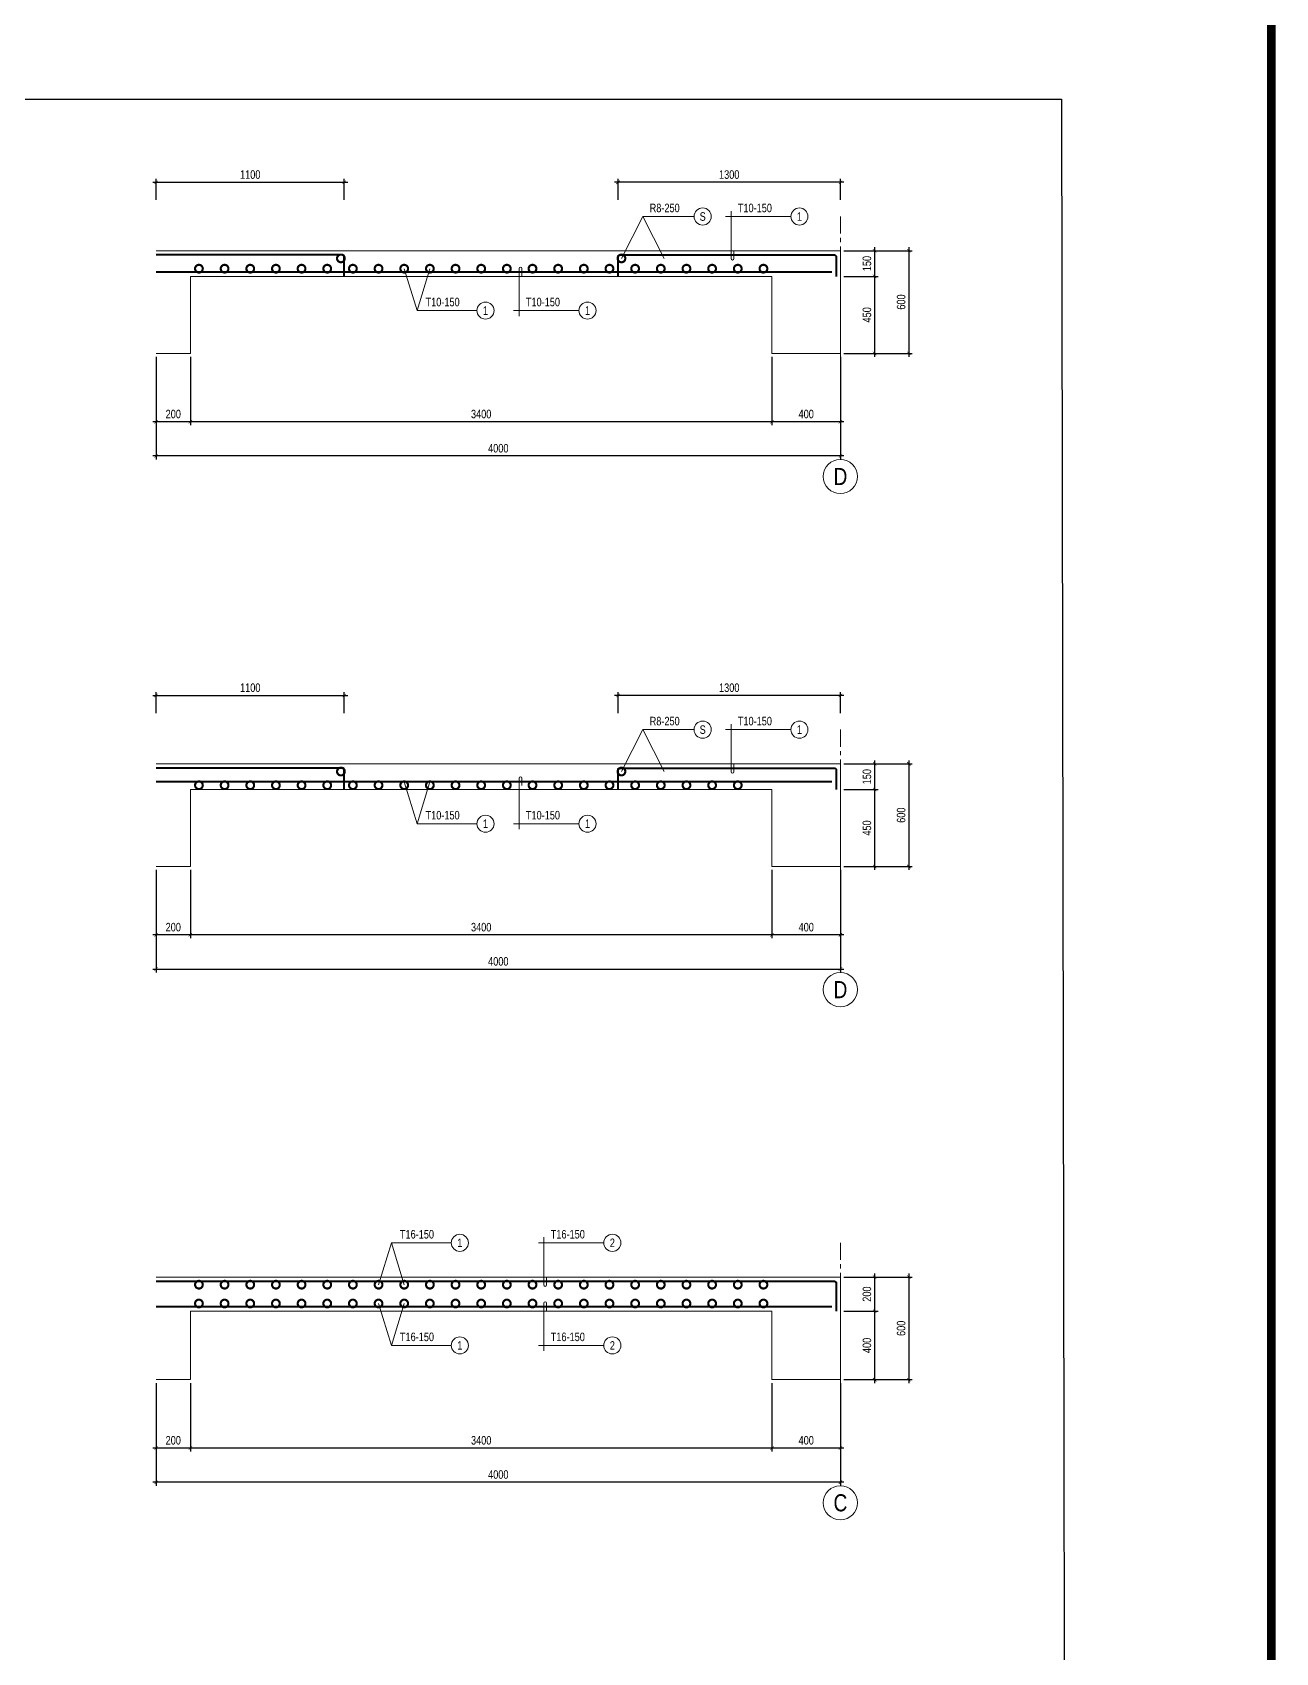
# Model space of a CAD drawing. Header units: millimetres. Extents: x 925681 to 1410834, y 71669 to 296428.
# Drawn here: x 1323809 to 1331076, y 129332 to 138804 of the extents above; entities that cross this region are included whole.
import ezdxf
from ezdxf.enums import TextEntityAlignment as Align

# ---------------------------------------------------------------- set-up
doc = ezdxf.new("R2010")
doc.units = ezdxf.units.MM
doc.header["$LTSCALE"] = 100
doc.linetypes.add('CENTER', pattern=[2, 1.25, -0.25, 0.25, -0.25])
for name, color, linetype, lineweight in [('Ap0101_grid', 145, 'CENTER', 18), ('Ap0102_dim', 145, 'Continuous', 25), ('Ap0104_leader', 145, 'Continuous', 25), ('Ap0310_PSS', 130, 'Continuous', 18), ('Ap0314_Kh', 253, 'Continuous', 15), ('Ap0402_Reinf.S', 6, 'Continuous', 35), ('Ap0404_Reinf.slab', 5, 'Continuous', 40), ('Ap0405_Reinf.slab bot', 201, 'Continuous', 40), ('Ap0406_RT_Slab', 71, 'Continuous', 20)]:
    doc.layers.add(name, color=color, linetype=linetype, lineweight=lineweight)
doc.styles.add('Ap_vn_vni.shx', font='vn_vni.shx', dxfattribs={"width": 0.8})
doc.styles.add('Ap_Vni-helve', font='', dxfattribs={"width": 0.8, "height": 1})
doc.styles.add('Text Chuan', font='1.shx', dxfattribs={"width": 0.8})
doc.styles.get('Ap_Vni-helve').set_extended_font_data('VNI-Helve')
doc.dimstyles.new('Ap_Model', dxfattribs={"dimscale": 100, "dimtxt": 2.5, "dimasz": 1, "dimexe": 1, "dimexo": 1, "dimgap": 1, "dimtad": 1, "dimdec": 0, "dimzin": 3, "dimdsep": 46, "dimtxsty": 'Ap_vn_vni.shx', "dimblk": 'ARCHTICK', "dimcen": 1, "dimdle": 1, "dimclrd": 256, "dimclre": 256, "dimclrt": 7, "dimazin": 2, "dimtfac": 100, "dimtdec": 0, "dimtix": 1, "dimtmove": 2, "dimatfit": 2, "dimldrblk": 'OPEN30', "dimfxl": 1, "dimtolj": 1, "dimtzin": 0, "dimlwd": -1, "dimlwe": -1, "dimarcsym": 0})

# ---------------------------------------------------------------- blocks, each defined once
blk = doc.blocks.new('_ArchTick')
at = {"color": 0, "linetype": 'ByBlock', "const_width": 0.15}
blk.add_lwpolyline([(-0.5, -0.5), (0.5, 0.5)], dxfattribs=at)
blk = doc.blocks.new('*D575')
at = {"layer": 'Ap0102_dim', "transparency": 16777216}
for p, q in [((4020, -150), (4220, -150)), ((4200, -130), (4200, -620)), ((4020, -600), (4220, -600))]:
    blk.add_line(p, q, dxfattribs=at)
at = {"layer": 'Defpoints', "color": 0, "transparency": 16777216}
for p in [(4000, -150), (4000, -600), (4200, -600)]:
    blk.add_point(p, dxfattribs=at)
at = {"layer": 'Ap0102_dim', "transparency": 16777216, "xscale": 20, "yscale": 20, "zscale": 20}
for p, rotation in [((4200, -150), 90), ((4200, -600), 270)]:
    blk.add_blockref('_ArchTick', p, dxfattribs=dict(at, rotation=rotation))
at = {"layer": 'Ap0102_dim', "color": 7, "transparency": 16777216, "insert": (4155, -375), "char_height": 50, "attachment_point": 5, "rotation": 90, "style": 'Ap_vn_vni.shx'}
blk.add_mtext('\\A1;450', dxfattribs=at)
blk = doc.blocks.new('_Open30')
for p, q in [((-1, 0.27), (0, 0)), ((0, 0), (-1, -0.27)), ((0, 0), (-1, 0))]:
    blk.add_line(p, q)
blk = doc.blocks.new('*D576')
at = {"layer": 'Ap0102_dim', "transparency": 16777216}
for p, q in [((4020, 0), (4420, 0)), ((4400, 20), (4400, -620)), ((4020, -600), (4420, -600))]:
    blk.add_line(p, q, dxfattribs=at)
at = {"layer": 'Defpoints', "color": 0, "transparency": 16777216}
for p in [(4000, 0), (4000, -600), (4400, -600)]:
    blk.add_point(p, dxfattribs=at)
at = {"layer": 'Ap0102_dim', "transparency": 16777216, "xscale": 20, "yscale": 20, "zscale": 20}
for p, rotation in [((4400, 0), 90), ((4400, -600), 270)]:
    blk.add_blockref('_ArchTick', p, dxfattribs=dict(at, rotation=rotation))
at = {"layer": 'Ap0102_dim', "color": 7, "transparency": 16777216, "insert": (4355, -300), "char_height": 50, "attachment_point": 5, "rotation": 90, "style": 'Ap_vn_vni.shx'}
blk.add_mtext('\\A1;600', dxfattribs=at)
blk = doc.blocks.new('*D577')
at = {"layer": 'Ap0102_dim', "transparency": 16777216}
for p, q in [((4020, 0), (4220, 0)), ((4200, 20), (4200, -170)), ((4020, -150), (4220, -150))]:
    blk.add_line(p, q, dxfattribs=at)
at = {"layer": 'Defpoints', "color": 0, "transparency": 16777216}
for p in [(4000, 0), (4000, -150), (4200, -150)]:
    blk.add_point(p, dxfattribs=at)
at = {"layer": 'Ap0102_dim', "transparency": 16777216, "xscale": 20, "yscale": 20, "zscale": 20}
for p, rotation in [((4200, 0), 90), ((4200, -150), 270)]:
    blk.add_blockref('_ArchTick', p, dxfattribs=dict(at, rotation=rotation))
at = {"layer": 'Ap0102_dim', "color": 7, "transparency": 16777216, "insert": (4155, -75), "char_height": 50, "attachment_point": 5, "rotation": 90, "style": 'Ap_vn_vni.shx'}
blk.add_mtext('\\A1;150', dxfattribs=at)
blk = doc.blocks.new('*D578')
at = {"layer": 'Ap0102_dim', "transparency": 16777216}
for p, q in [((3600, -620), (3600, -1020)), ((4000, -620), (4000, -1020)), ((4020, -1000), (3580, -1000))]:
    blk.add_line(p, q, dxfattribs=at)
at = {"layer": 'Defpoints', "color": 0, "transparency": 16777216}
for p in [(3600, -600), (4000, -600), (3600, -1000)]:
    blk.add_point(p, dxfattribs=at)
at = {"layer": 'Ap0102_dim', "transparency": 16777216, "xscale": 20, "yscale": 20, "zscale": 20, "rotation": 180}
blk.add_blockref('_ArchTick', (3600, -1000), dxfattribs=at)
at = {"layer": 'Ap0102_dim', "transparency": 16777216, "xscale": 20, "yscale": 20, "zscale": 20}
blk.add_blockref('_ArchTick', (4000, -1000), dxfattribs=at)
at = {"layer": 'Ap0102_dim', "color": 7, "transparency": 16777216, "insert": (3800, -955), "char_height": 50, "attachment_point": 5, "style": 'Ap_vn_vni.shx'}
blk.add_mtext('\\A1;400', dxfattribs=at)
blk = doc.blocks.new('*D579')
at = {"layer": 'Ap0102_dim', "transparency": 16777216}
for p, q in [((200, -620), (200, -1020)), ((3600, -620), (3600, -1020)), ((3620, -1000), (180, -1000))]:
    blk.add_line(p, q, dxfattribs=at)
at = {"layer": 'Defpoints', "color": 0, "transparency": 16777216}
for p in [(200, -600), (3600, -600), (200, -1000)]:
    blk.add_point(p, dxfattribs=at)
at = {"layer": 'Ap0102_dim', "transparency": 16777216, "xscale": 20, "yscale": 20, "zscale": 20, "rotation": 180}
blk.add_blockref('_ArchTick', (200, -1000), dxfattribs=at)
at = {"layer": 'Ap0102_dim', "transparency": 16777216, "xscale": 20, "yscale": 20, "zscale": 20}
blk.add_blockref('_ArchTick', (3600, -1000), dxfattribs=at)
at = {"layer": 'Ap0102_dim', "color": 7, "transparency": 16777216, "insert": (1900, -955), "char_height": 50, "attachment_point": 5, "style": 'Ap_vn_vni.shx'}
blk.add_mtext('\\A1;3400', dxfattribs=at)
blk = doc.blocks.new('*D580')
at = {"layer": 'Ap0102_dim', "transparency": 16777216}
for p, q in [((0, -620), (0, -1020)), ((200, -620), (200, -1020)), ((220, -1000), (-20, -1000))]:
    blk.add_line(p, q, dxfattribs=at)
at = {"layer": 'Defpoints', "color": 0, "transparency": 16777216}
for p in [(0, -600), (200, -600), (0, -1000)]:
    blk.add_point(p, dxfattribs=at)
at = {"layer": 'Ap0102_dim', "transparency": 16777216, "xscale": 20, "yscale": 20, "zscale": 20, "rotation": 180}
blk.add_blockref('_ArchTick', (0, -1000), dxfattribs=at)
at = {"layer": 'Ap0102_dim', "transparency": 16777216, "xscale": 20, "yscale": 20, "zscale": 20}
blk.add_blockref('_ArchTick', (200, -1000), dxfattribs=at)
at = {"layer": 'Ap0102_dim', "color": 7, "transparency": 16777216, "insert": (100, -955), "char_height": 50, "attachment_point": 5, "style": 'Ap_vn_vni.shx'}
blk.add_mtext('\\A1;200', dxfattribs=at)
blk = doc.blocks.new('*D581')
at = {"layer": 'Ap0102_dim', "transparency": 16777216}
for p, q in [((0, -620), (0, -1220)), ((4000, -620), (4000, -1220)), ((4020, -1200), (-20, -1200))]:
    blk.add_line(p, q, dxfattribs=at)
at = {"layer": 'Defpoints', "color": 0, "transparency": 16777216}
for p in [(0, -600), (4000, -600), (0, -1200)]:
    blk.add_point(p, dxfattribs=at)
at = {"layer": 'Ap0102_dim', "transparency": 16777216, "xscale": 20, "yscale": 20, "zscale": 20, "rotation": 180}
blk.add_blockref('_ArchTick', (0, -1200), dxfattribs=at)
at = {"layer": 'Ap0102_dim', "transparency": 16777216, "xscale": 20, "yscale": 20, "zscale": 20}
blk.add_blockref('_ArchTick', (4000, -1200), dxfattribs=at)
at = {"layer": 'Ap0102_dim', "color": 7, "transparency": 16777216, "insert": (2000, -1155), "char_height": 50, "attachment_point": 5, "style": 'Ap_vn_vni.shx'}
blk.add_mtext('\\A1;4000', dxfattribs=at)
blk = doc.blocks.new('*D582')
at = {"layer": 'Ap0102_dim', "transparency": 16777216}
for p, q in [((4020, 400), (2680, 400)), ((2700, 296.7), (2700, 420)), ((4000, 296.7), (4000, 420))]:
    blk.add_line(p, q, dxfattribs=at)
at = {"layer": 'Defpoints', "color": 0, "transparency": 16777216}
for p in [(2700, 400), (2700, 276.7), (4000, 276.7)]:
    blk.add_point(p, dxfattribs=at)
at = {"layer": 'Ap0102_dim', "transparency": 16777216, "xscale": 20, "yscale": 20, "zscale": 20, "rotation": 180}
blk.add_blockref('_ArchTick', (2700, 400), dxfattribs=at)
at = {"layer": 'Ap0102_dim', "transparency": 16777216, "xscale": 20, "yscale": 20, "zscale": 20}
blk.add_blockref('_ArchTick', (4000, 400), dxfattribs=at)
at = {"layer": 'Ap0102_dim', "color": 7, "transparency": 16777216, "insert": (3350, 445), "char_height": 50, "attachment_point": 5, "style": 'Ap_vn_vni.shx'}
blk.add_mtext('\\A1;1300', dxfattribs=at)
blk = doc.blocks.new('*D583')
at = {"layer": 'Ap0102_dim', "transparency": 16777216}
for p, q in [((-20, 400), (1120, 400)), ((0, 296.7), (0, 420)), ((1100, 296.7), (1100, 420))]:
    blk.add_line(p, q, dxfattribs=at)
at = {"layer": 'Defpoints', "color": 0, "transparency": 16777216}
for p in [(1100, 400), (0, 276.7), (1100, 276.7)]:
    blk.add_point(p, dxfattribs=at)
at = {"layer": 'Ap0102_dim', "transparency": 16777216, "xscale": 20, "yscale": 20, "zscale": 20, "rotation": 180}
blk.add_blockref('_ArchTick', (0, 400), dxfattribs=at)
at = {"layer": 'Ap0102_dim', "transparency": 16777216, "xscale": 20, "yscale": 20, "zscale": 20}
blk.add_blockref('_ArchTick', (1100, 400), dxfattribs=at)
at = {"layer": 'Ap0102_dim', "color": 7, "transparency": 16777216, "insert": (550, 445), "char_height": 50, "attachment_point": 5, "style": 'Ap_vn_vni.shx'}
blk.add_mtext('\\A1;1100', dxfattribs=at)
blk = doc.blocks.new('*D607')
at = {"layer": 'Ap0102_dim', "transparency": 16777216}
for p, q in [((4020, -150), (4220, -150)), ((4200, -130), (4200, -620)), ((4020, -600), (4220, -600))]:
    blk.add_line(p, q, dxfattribs=at)
at = {"layer": 'Defpoints', "color": 0, "transparency": 16777216}
for p in [(4000, -150), (4000, -600), (4200, -600)]:
    blk.add_point(p, dxfattribs=at)
at = {"layer": 'Ap0102_dim', "transparency": 16777216, "xscale": 20, "yscale": 20, "zscale": 20}
for p, rotation in [((4200, -150), 90), ((4200, -600), 270)]:
    blk.add_blockref('_ArchTick', p, dxfattribs=dict(at, rotation=rotation))
at = {"layer": 'Ap0102_dim', "color": 7, "transparency": 16777216, "insert": (4155, -375), "char_height": 50, "attachment_point": 5, "rotation": 90, "style": 'Ap_vn_vni.shx'}
blk.add_mtext('\\A1;450', dxfattribs=at)
blk = doc.blocks.new('*D608')
at = {"layer": 'Ap0102_dim', "transparency": 16777216}
for p, q in [((4020, 0), (4420, 0)), ((4400, 20), (4400, -620)), ((4020, -600), (4420, -600))]:
    blk.add_line(p, q, dxfattribs=at)
at = {"layer": 'Defpoints', "color": 0, "transparency": 16777216}
for p in [(4000, 0), (4000, -600), (4400, -600)]:
    blk.add_point(p, dxfattribs=at)
at = {"layer": 'Ap0102_dim', "transparency": 16777216, "xscale": 20, "yscale": 20, "zscale": 20}
for p, rotation in [((4400, 0), 90), ((4400, -600), 270)]:
    blk.add_blockref('_ArchTick', p, dxfattribs=dict(at, rotation=rotation))
at = {"layer": 'Ap0102_dim', "color": 7, "transparency": 16777216, "insert": (4355, -300), "char_height": 50, "attachment_point": 5, "rotation": 90, "style": 'Ap_vn_vni.shx'}
blk.add_mtext('\\A1;600', dxfattribs=at)
blk = doc.blocks.new('*D609')
at = {"layer": 'Ap0102_dim', "transparency": 16777216}
for p, q in [((4020, 0), (4220, 0)), ((4200, 20), (4200, -170)), ((4020, -150), (4220, -150))]:
    blk.add_line(p, q, dxfattribs=at)
at = {"layer": 'Defpoints', "color": 0, "transparency": 16777216}
for p in [(4000, 0), (4000, -150), (4200, -150)]:
    blk.add_point(p, dxfattribs=at)
at = {"layer": 'Ap0102_dim', "transparency": 16777216, "xscale": 20, "yscale": 20, "zscale": 20}
for p, rotation in [((4200, 0), 90), ((4200, -150), 270)]:
    blk.add_blockref('_ArchTick', p, dxfattribs=dict(at, rotation=rotation))
at = {"layer": 'Ap0102_dim', "color": 7, "transparency": 16777216, "insert": (4155, -75), "char_height": 50, "attachment_point": 5, "rotation": 90, "style": 'Ap_vn_vni.shx'}
blk.add_mtext('\\A1;150', dxfattribs=at)
blk = doc.blocks.new('*D610')
at = {"layer": 'Ap0102_dim', "transparency": 16777216}
for p, q in [((3600, -620), (3600, -1020)), ((4000, -620), (4000, -1020)), ((4020, -1000), (3580, -1000))]:
    blk.add_line(p, q, dxfattribs=at)
at = {"layer": 'Defpoints', "color": 0, "transparency": 16777216}
for p in [(3600, -600), (4000, -600), (3600, -1000)]:
    blk.add_point(p, dxfattribs=at)
at = {"layer": 'Ap0102_dim', "transparency": 16777216, "xscale": 20, "yscale": 20, "zscale": 20, "rotation": 180}
blk.add_blockref('_ArchTick', (3600, -1000), dxfattribs=at)
at = {"layer": 'Ap0102_dim', "transparency": 16777216, "xscale": 20, "yscale": 20, "zscale": 20}
blk.add_blockref('_ArchTick', (4000, -1000), dxfattribs=at)
at = {"layer": 'Ap0102_dim', "color": 7, "transparency": 16777216, "insert": (3800, -955), "char_height": 50, "attachment_point": 5, "style": 'Ap_vn_vni.shx'}
blk.add_mtext('\\A1;400', dxfattribs=at)
blk = doc.blocks.new('*D611')
at = {"layer": 'Ap0102_dim', "transparency": 16777216}
for p, q in [((200, -620), (200, -1020)), ((3600, -620), (3600, -1020)), ((3620, -1000), (180, -1000))]:
    blk.add_line(p, q, dxfattribs=at)
at = {"layer": 'Defpoints', "color": 0, "transparency": 16777216}
for p in [(200, -600), (3600, -600), (200, -1000)]:
    blk.add_point(p, dxfattribs=at)
at = {"layer": 'Ap0102_dim', "transparency": 16777216, "xscale": 20, "yscale": 20, "zscale": 20, "rotation": 180}
blk.add_blockref('_ArchTick', (200, -1000), dxfattribs=at)
at = {"layer": 'Ap0102_dim', "transparency": 16777216, "xscale": 20, "yscale": 20, "zscale": 20}
blk.add_blockref('_ArchTick', (3600, -1000), dxfattribs=at)
at = {"layer": 'Ap0102_dim', "color": 7, "transparency": 16777216, "insert": (1900, -955), "char_height": 50, "attachment_point": 5, "style": 'Ap_vn_vni.shx'}
blk.add_mtext('\\A1;3400', dxfattribs=at)
blk = doc.blocks.new('*D612')
at = {"layer": 'Ap0102_dim', "transparency": 16777216}
for p, q in [((0, -620), (0, -1020)), ((200, -620), (200, -1020)), ((220, -1000), (-20, -1000))]:
    blk.add_line(p, q, dxfattribs=at)
at = {"layer": 'Defpoints', "color": 0, "transparency": 16777216}
for p in [(0, -600), (200, -600), (0, -1000)]:
    blk.add_point(p, dxfattribs=at)
at = {"layer": 'Ap0102_dim', "transparency": 16777216, "xscale": 20, "yscale": 20, "zscale": 20, "rotation": 180}
blk.add_blockref('_ArchTick', (0, -1000), dxfattribs=at)
at = {"layer": 'Ap0102_dim', "transparency": 16777216, "xscale": 20, "yscale": 20, "zscale": 20}
blk.add_blockref('_ArchTick', (200, -1000), dxfattribs=at)
at = {"layer": 'Ap0102_dim', "color": 7, "transparency": 16777216, "insert": (100, -955), "char_height": 50, "attachment_point": 5, "style": 'Ap_vn_vni.shx'}
blk.add_mtext('\\A1;200', dxfattribs=at)
blk = doc.blocks.new('*D613')
at = {"layer": 'Ap0102_dim', "transparency": 16777216}
for p, q in [((0, -620), (0, -1220)), ((4000, -620), (4000, -1220)), ((-20, -1200), (4020, -1200))]:
    blk.add_line(p, q, dxfattribs=at)
at = {"layer": 'Defpoints', "color": 0, "transparency": 16777216}
for p in [(0, -600), (4000, -600), (4000, -1200)]:
    blk.add_point(p, dxfattribs=at)
at = {"layer": 'Ap0102_dim', "transparency": 16777216, "xscale": 20, "yscale": 20, "zscale": 20, "rotation": 180}
blk.add_blockref('_ArchTick', (0, -1200), dxfattribs=at)
at = {"layer": 'Ap0102_dim', "transparency": 16777216, "xscale": 20, "yscale": 20, "zscale": 20}
blk.add_blockref('_ArchTick', (4000, -1200), dxfattribs=at)
at = {"layer": 'Ap0102_dim', "color": 7, "transparency": 16777216, "insert": (2000, -1155), "char_height": 50, "attachment_point": 5, "style": 'Ap_vn_vni.shx'}
blk.add_mtext('\\A1;4000', dxfattribs=at)
blk = doc.blocks.new('*D614')
at = {"layer": 'Ap0102_dim', "transparency": 16777216}
for p, q in [((4020, 400), (2680, 400)), ((2700, 296.7), (2700, 420)), ((4000, 296.7), (4000, 420))]:
    blk.add_line(p, q, dxfattribs=at)
at = {"layer": 'Defpoints', "color": 0, "transparency": 16777216}
for p in [(2700, 400), (2700, 276.7), (4000, 276.7)]:
    blk.add_point(p, dxfattribs=at)
at = {"layer": 'Ap0102_dim', "transparency": 16777216, "xscale": 20, "yscale": 20, "zscale": 20, "rotation": 180}
blk.add_blockref('_ArchTick', (2700, 400), dxfattribs=at)
at = {"layer": 'Ap0102_dim', "transparency": 16777216, "xscale": 20, "yscale": 20, "zscale": 20}
blk.add_blockref('_ArchTick', (4000, 400), dxfattribs=at)
at = {"layer": 'Ap0102_dim', "color": 7, "transparency": 16777216, "insert": (3350, 445), "char_height": 50, "attachment_point": 5, "style": 'Ap_vn_vni.shx'}
blk.add_mtext('\\A1;1300', dxfattribs=at)
blk = doc.blocks.new('*D615')
at = {"layer": 'Ap0102_dim', "transparency": 16777216}
for p, q in [((-20, 400), (1120, 400)), ((0, 296.7), (0, 420)), ((1100, 296.7), (1100, 420))]:
    blk.add_line(p, q, dxfattribs=at)
at = {"layer": 'Defpoints', "color": 0, "transparency": 16777216}
for p in [(1100, 400), (0, 276.7), (1100, 276.7)]:
    blk.add_point(p, dxfattribs=at)
at = {"layer": 'Ap0102_dim', "transparency": 16777216, "xscale": 20, "yscale": 20, "zscale": 20, "rotation": 180}
blk.add_blockref('_ArchTick', (0, 400), dxfattribs=at)
at = {"layer": 'Ap0102_dim', "transparency": 16777216, "xscale": 20, "yscale": 20, "zscale": 20}
blk.add_blockref('_ArchTick', (1100, 400), dxfattribs=at)
at = {"layer": 'Ap0102_dim', "color": 7, "transparency": 16777216, "insert": (550, 445), "char_height": 50, "attachment_point": 5, "style": 'Ap_vn_vni.shx'}
blk.add_mtext('\\A1;1100', dxfattribs=at)
blk = doc.blocks.new('*D648')
at = {"layer": 'Ap0102_dim', "transparency": 16777216}
for p, q in [((4200, -180), (4200, -620)), ((4020, -200), (4220, -200)), ((4020, -600), (4220, -600))]:
    blk.add_line(p, q, dxfattribs=at)
at = {"layer": 'Defpoints', "color": 0, "transparency": 16777216}
for p in [(4000, -200), (4000, -600), (4200, -600)]:
    blk.add_point(p, dxfattribs=at)
at = {"layer": 'Ap0102_dim', "transparency": 16777216, "xscale": 20, "yscale": 20, "zscale": 20}
for p, rotation in [((4200, -200), 90), ((4200, -600), 270)]:
    blk.add_blockref('_ArchTick', p, dxfattribs=dict(at, rotation=rotation))
at = {"layer": 'Ap0102_dim', "color": 7, "transparency": 16777216, "insert": (4155, -400), "char_height": 50, "attachment_point": 5, "rotation": 90, "style": 'Ap_vn_vni.shx'}
blk.add_mtext('\\A1;400', dxfattribs=at)
blk = doc.blocks.new('*D649')
at = {"layer": 'Ap0102_dim', "transparency": 16777216}
for p, q in [((4020, 0), (4420, 0)), ((4400, 20), (4400, -620)), ((4020, -600), (4420, -600))]:
    blk.add_line(p, q, dxfattribs=at)
at = {"layer": 'Defpoints', "color": 0, "transparency": 16777216}
for p in [(4000, 0), (4000, -600), (4400, -600)]:
    blk.add_point(p, dxfattribs=at)
at = {"layer": 'Ap0102_dim', "transparency": 16777216, "xscale": 20, "yscale": 20, "zscale": 20}
for p, rotation in [((4400, 0), 90), ((4400, -600), 270)]:
    blk.add_blockref('_ArchTick', p, dxfattribs=dict(at, rotation=rotation))
at = {"layer": 'Ap0102_dim', "color": 7, "transparency": 16777216, "insert": (4355, -300), "char_height": 50, "attachment_point": 5, "rotation": 90, "style": 'Ap_vn_vni.shx'}
blk.add_mtext('\\A1;600', dxfattribs=at)
blk = doc.blocks.new('*D650')
at = {"layer": 'Ap0102_dim', "transparency": 16777216}
for p, q in [((4020, 0), (4220, 0)), ((4200, 20), (4200, -220)), ((4020, -200), (4220, -200))]:
    blk.add_line(p, q, dxfattribs=at)
at = {"layer": 'Defpoints', "color": 0, "transparency": 16777216}
for p in [(4000, 0), (4000, -200), (4200, -200)]:
    blk.add_point(p, dxfattribs=at)
at = {"layer": 'Ap0102_dim', "transparency": 16777216, "xscale": 20, "yscale": 20, "zscale": 20}
for p, rotation in [((4200, 0), 90), ((4200, -200), 270)]:
    blk.add_blockref('_ArchTick', p, dxfattribs=dict(at, rotation=rotation))
at = {"layer": 'Ap0102_dim', "color": 7, "transparency": 16777216, "insert": (4155, -100), "char_height": 50, "attachment_point": 5, "rotation": 90, "style": 'Ap_vn_vni.shx'}
blk.add_mtext('\\A1;200', dxfattribs=at)
blk = doc.blocks.new('*D651')
at = {"layer": 'Ap0102_dim', "transparency": 16777216}
for p, q in [((3600, -620), (3600, -1020)), ((4000, -620), (4000, -1020)), ((4020, -1000), (3580, -1000))]:
    blk.add_line(p, q, dxfattribs=at)
at = {"layer": 'Defpoints', "color": 0, "transparency": 16777216}
for p in [(3600, -600), (4000, -600), (3600, -1000)]:
    blk.add_point(p, dxfattribs=at)
at = {"layer": 'Ap0102_dim', "transparency": 16777216, "xscale": 20, "yscale": 20, "zscale": 20, "rotation": 180}
blk.add_blockref('_ArchTick', (3600, -1000), dxfattribs=at)
at = {"layer": 'Ap0102_dim', "transparency": 16777216, "xscale": 20, "yscale": 20, "zscale": 20}
blk.add_blockref('_ArchTick', (4000, -1000), dxfattribs=at)
at = {"layer": 'Ap0102_dim', "color": 7, "transparency": 16777216, "insert": (3800, -955), "char_height": 50, "attachment_point": 5, "style": 'Ap_vn_vni.shx'}
blk.add_mtext('\\A1;400', dxfattribs=at)
blk = doc.blocks.new('*D652')
at = {"layer": 'Ap0102_dim', "transparency": 16777216}
for p, q in [((200, -620), (200, -1020)), ((3600, -620), (3600, -1020)), ((3620, -1000), (180, -1000))]:
    blk.add_line(p, q, dxfattribs=at)
at = {"layer": 'Defpoints', "color": 0, "transparency": 16777216}
for p in [(200, -600), (3600, -600), (200, -1000)]:
    blk.add_point(p, dxfattribs=at)
at = {"layer": 'Ap0102_dim', "transparency": 16777216, "xscale": 20, "yscale": 20, "zscale": 20, "rotation": 180}
blk.add_blockref('_ArchTick', (200, -1000), dxfattribs=at)
at = {"layer": 'Ap0102_dim', "transparency": 16777216, "xscale": 20, "yscale": 20, "zscale": 20}
blk.add_blockref('_ArchTick', (3600, -1000), dxfattribs=at)
at = {"layer": 'Ap0102_dim', "color": 7, "transparency": 16777216, "insert": (1900, -955), "char_height": 50, "attachment_point": 5, "style": 'Ap_vn_vni.shx'}
blk.add_mtext('\\A1;3400', dxfattribs=at)
blk = doc.blocks.new('*D653')
at = {"layer": 'Ap0102_dim', "transparency": 16777216}
for p, q in [((0, -620), (0, -1020)), ((200, -620), (200, -1020)), ((220, -1000), (-20, -1000))]:
    blk.add_line(p, q, dxfattribs=at)
at = {"layer": 'Defpoints', "color": 0, "transparency": 16777216}
for p in [(0, -600), (200, -600), (0, -1000)]:
    blk.add_point(p, dxfattribs=at)
at = {"layer": 'Ap0102_dim', "transparency": 16777216, "xscale": 20, "yscale": 20, "zscale": 20, "rotation": 180}
blk.add_blockref('_ArchTick', (0, -1000), dxfattribs=at)
at = {"layer": 'Ap0102_dim', "transparency": 16777216, "xscale": 20, "yscale": 20, "zscale": 20}
blk.add_blockref('_ArchTick', (200, -1000), dxfattribs=at)
at = {"layer": 'Ap0102_dim', "color": 7, "transparency": 16777216, "insert": (100, -955), "char_height": 50, "attachment_point": 5, "style": 'Ap_vn_vni.shx'}
blk.add_mtext('\\A1;200', dxfattribs=at)
blk = doc.blocks.new('*D654')
at = {"layer": 'Ap0102_dim', "transparency": 16777216}
for p, q in [((0, -620), (0, -1220)), ((4000, -620), (4000, -1220)), ((4020, -1200), (-20, -1200))]:
    blk.add_line(p, q, dxfattribs=at)
at = {"layer": 'Defpoints', "color": 0, "transparency": 16777216}
for p in [(0, -600), (4000, -600), (0, -1200)]:
    blk.add_point(p, dxfattribs=at)
at = {"layer": 'Ap0102_dim', "transparency": 16777216, "xscale": 20, "yscale": 20, "zscale": 20, "rotation": 180}
blk.add_blockref('_ArchTick', (0, -1200), dxfattribs=at)
at = {"layer": 'Ap0102_dim', "transparency": 16777216, "xscale": 20, "yscale": 20, "zscale": 20}
blk.add_blockref('_ArchTick', (4000, -1200), dxfattribs=at)
at = {"layer": 'Ap0102_dim', "color": 7, "transparency": 16777216, "insert": (2000, -1155), "char_height": 50, "attachment_point": 5, "style": 'Ap_vn_vni.shx'}
blk.add_mtext('\\A1;4000', dxfattribs=at)
blk = doc.blocks.new('*U703')
at = {"layer": 'Ap0104_leader', "lineweight": 13}
for points in [[(0, 0), (75, -245), (425, -245)], [(150, 0), (75, -245), (425, -245)]]:
    blk.add_lwpolyline(points, dxfattribs=at)
at = {"layer": 'Ap0314_Kh', "color": 145}
blk.add_circle((475, -245), 50, dxfattribs=at)
at = {"layer": 'Ap0314_Kh', "color": 141, "style": 'Text Chuan', "width": 0.8}
blk.add_attdef('1', text='', height=50, rotation=360, dxfattribs=at).set_placement((475, -245), align=Align.MIDDLE)
at = {"layer": 'Ap0406_RT_Slab', "style": 'Ap_vn_vni.shx', "width": 0.8}
blk.add_attdef('T10', (125, -220), '', height=50, dxfattribs=at)
blk = doc.blocks.new('Leader_Thep Nhip')
at = {"layer": 'Ap0104_leader', "lineweight": 13}
blk.add_line((-48, -225), (334, -225), dxfattribs=at)
blk.add_lwpolyline([(0, -21.6), (0, 21.6, 1), (-16, 21.6), (-16, -257)], format="xyb", dxfattribs=at)
at = {"layer": 'Ap0314_Kh', "color": 145}
blk.add_circle((384, -225), 50, dxfattribs=at)
at = {"layer": 'Ap0314_Kh', "color": 141, "style": 'Text Chuan', "width": 0.8}
blk.add_attdef('1', text='', height=50, rotation=360, dxfattribs=at).set_placement((384, -225), align=Align.MIDDLE)
at = {"layer": 'Ap0406_RT_Slab', "style": 'Ap_vn_vni.shx', "width": 0.8}
blk.add_attdef('T10', (24, -200), '', height=50, dxfattribs=at)
blk = doc.blocks.new('*U701')
at = {"layer": 'Ap0104_leader', "lineweight": 13}
for points in [[(0, 0), (125, 245), (425, 245)], [(250, 0), (125, 245), (425, 245)]]:
    blk.add_lwpolyline(points, dxfattribs=at)
at = {"layer": 'Ap0314_Kh', "color": 145}
blk.add_circle((475, 245), 50, dxfattribs=at)
at = {"layer": 'Ap0314_Kh', "color": 141, "style": 'Text Chuan', "width": 0.8}
blk.add_attdef('1', text='', height=50, rotation=360, dxfattribs=at).set_placement((475, 245), align=Align.MIDDLE)
at = {"layer": 'Ap0406_RT_Slab', "style": 'Ap_vn_vni.shx', "width": 0.8}
blk.add_attdef('R8', (165, 270), '', height=50, dxfattribs=at)
blk = doc.blocks.new('Leader_Thep Goi')
at = {"layer": 'Ap0104_leader', "lineweight": 13}
blk.add_line((-48, 225), (334, 225), dxfattribs=at)
blk.add_lwpolyline([(0, 21.6), (0, -21.6, -1), (-16, -21.6), (-16, 257)], format="xyb", dxfattribs=at)
at = {"layer": 'Ap0314_Kh', "color": 145}
blk.add_circle((384, 225), 50, dxfattribs=at)
at = {"layer": 'Ap0314_Kh', "color": 141, "style": 'Text Chuan', "width": 0.8}
blk.add_attdef('1', text='', height=50, rotation=360, dxfattribs=at).set_placement((384, 225), align=Align.MIDDLE)
at = {"layer": 'Ap0406_RT_Slab', "style": 'Ap_vn_vni.shx', "width": 0.8}
blk.add_attdef('T10', (24, 250), '', height=50, dxfattribs=at)
blk = doc.blocks.new('*U699')
at = {"layer": 'Ap0104_leader', "lineweight": 13}
blk.add_line((-48, -225), (334, -225), dxfattribs=at)
blk.add_lwpolyline([(0, -1.6), (0, 41.6, 1), (-16, 41.6), (-16, -257)], format="xyb", dxfattribs=at)
at = {"layer": 'Ap0314_Kh', "color": 145}
blk.add_circle((384, -225), 50, dxfattribs=at)
at = {"layer": 'Ap0314_Kh', "color": 141, "style": 'Text Chuan', "width": 0.8}
blk.add_attdef('1', text='', height=50, rotation=360, dxfattribs=at).set_placement((384, -225), align=Align.MIDDLE)
at = {"layer": 'Ap0406_RT_Slab', "style": 'Ap_vn_vni.shx', "width": 0.8}
blk.add_attdef('T10', (24, -200), '', height=50, dxfattribs=at)
blk = doc.blocks.new('*U700')
at = {"layer": 'Ap0104_leader', "lineweight": 13}
blk.add_line((-48, 225), (334, 225), dxfattribs=at)
blk.add_lwpolyline([(0, 21.6), (0, -21.6, -1), (-16, -21.6), (-16, 257)], format="xyb", dxfattribs=at)
at = {"layer": 'Ap0314_Kh', "color": 145}
blk.add_circle((384, 225), 50, dxfattribs=at)
at = {"layer": 'Ap0314_Kh', "color": 141, "style": 'Text Chuan', "width": 0.8}
blk.add_attdef('1', text='', height=50, rotation=360, dxfattribs=at).set_placement((384, 225), align=Align.MIDDLE)
at = {"layer": 'Ap0406_RT_Slab', "style": 'Ap_vn_vni.shx', "width": 0.8}
blk.add_attdef('T10', (24, 250), '', height=50, dxfattribs=at)
blk = doc.blocks.new('*U698')
at = {"layer": 'Ap0104_leader', "lineweight": 13}
blk.add_line((-48, -225), (334, -225), dxfattribs=at)
blk.add_lwpolyline([(0, -21.6), (0, 21.6, 1), (-16, 21.6), (-16, -257)], format="xyb", dxfattribs=at)
at = {"layer": 'Ap0314_Kh', "color": 145}
blk.add_circle((384, -225), 50, dxfattribs=at)
at = {"layer": 'Ap0314_Kh', "color": 141, "style": 'Text Chuan', "width": 0.8}
blk.add_attdef('1', text='', height=50, rotation=360, dxfattribs=at).set_placement((384, -225), align=Align.MIDDLE)
at = {"layer": 'Ap0406_RT_Slab', "style": 'Ap_vn_vni.shx', "width": 0.8}
blk.add_attdef('T10', (24, -200), '', height=50, dxfattribs=at)
blk = doc.blocks.new('*U705')
at = {"layer": 'Ap0104_leader', "lineweight": 13}
for points in [[(0, -490), (75, -245), (425, -245)], [(150, -490), (75, -245), (425, -245)]]:
    blk.add_lwpolyline(points, dxfattribs=at)
at = {"layer": 'Ap0314_Kh', "color": 145}
blk.add_circle((475, -245), 50, dxfattribs=at)
at = {"layer": 'Ap0314_Kh', "color": 141, "style": 'Text Chuan', "width": 0.8}
blk.add_attdef('1', text='', height=50, rotation=360, dxfattribs=at).set_placement((475, -245), align=Align.MIDDLE)
at = {"layer": 'Ap0406_RT_Slab', "style": 'Ap_vn_vni.shx', "width": 0.8}
blk.add_attdef('T10', (125, -220), '', height=50, dxfattribs=at)
blk = doc.blocks.new('*U574')
at = {"layer": 'Ap0101_grid'}
blk.add_line((4000, -900), (4000, 200), dxfattribs=at)
at = {"layer": 'Ap0310_PSS'}
for p, q in [((4000, 0), (0, 0)), ((4000, -600), (4000, 0)), ((3600, -150), (200, -150)), ((200, -150), (200, -600)), ((3600, -150), (3600, -600)), ((200, -600), (0, -600)), ((4000, -600), (3600, -600))]:
    blk.add_line(p, q, dxfattribs=at)
at = {"layer": 'Ap0314_Kh'}
blk.add_circle((4000, -1320), 100, dxfattribs=at)
at = {"layer": 'Ap0402_Reinf.S', "const_width": 45}
for points in [[(243.75, -105, 1), (256.25, -105, 1)], [(393.75, -105, 1), (406.25, -105, 1)], [(543.75, -105, 1), (556.25, -105, 1)], [(693.75, -105, 1), (706.25, -105, 1)], [(843.75, -105, 1), (856.25, -105, 1)], [(993.75, -105, 1), (1006.25, -105, 1)], [(1086.25, -45, 1), (1073.75, -45, 1)], [(1143.75, -105, 1), (1156.25, -105, 1)], [(1293.75, -105, 1), (1306.25, -105, 1)], [(1443.75, -105, 1), (1456.25, -105, 1)], [(1593.75, -105, 1), (1606.25, -105, 1)], [(1743.75, -105, 1), (1756.25, -105, 1)], [(1893.75, -105, 1), (1906.25, -105, 1)], [(2043.75, -105, 1), (2056.25, -105, 1)], [(2193.75, -105, 1), (2206.25, -105, 1)], [(2343.75, -105, 1), (2356.25, -105, 1)], [(2493.75, -105, 1), (2506.25, -105, 1)], [(2643.75, -105, 1), (2656.25, -105, 1)], [(2713.75, -45, -1), (2726.25, -45, -1)], [(2793.75, -105, 1), (2806.25, -105, 1)], [(2943.75, -105, 1), (2956.25, -105, 1)], [(3093.75, -105, 1), (3106.25, -105, 1)], [(3243.75, -105, 1), (3256.25, -105, 1)], [(3393.75, -105, 1), (3406.25, -105, 1)], [(3543.75, -105, 1), (3556.25, -105, 1)]]:
    blk.add_lwpolyline(points, format="xyb", close=True, dxfattribs=at)
at = {"layer": 'Ap0404_Reinf.slab'}
for points in [[(1100, -150), (1100, -35, 0.4142136), (1090, -25), (0, -25)], [(2700, -150), (2700, -35, -0.4142136), (2710, -25), (3965, -25, -0.4142136), (3975, -35), (3975, -150)]]:
    blk.add_lwpolyline(points, format="xyb", dxfattribs=at)
at = {"layer": 'Ap0405_Reinf.slab bot'}
blk.add_line((3950, -125), (0, -125), dxfattribs=at)
at = {"layer": 'Ap0314_Kh', "style": 'Ap_Vni-helve', "width": 0.8}
blk.add_attdef('B', text='', height=100, dxfattribs=at).set_placement((4000, -1320), align=Align.MIDDLE)
at = {"layer": 'Ap0102_dim'}
dim = blk.add_linear_dim(base=(1100, 400), p1=(0, 276.69), p2=(1100, 276.69), dimstyle='Ap_Model', override={"dimscale": 20}, dxfattribs=at)
dim.commit()
dim.dimension.update_dxf_attribs({"geometry": '*D583', "text_midpoint": (550, 445)})
for base, p1, p2, angle, picture, middle in [((2700, 400), (4000, 276.69), (2700, 276.69), 180, '*D582', (3350, 445)), ((4400, -600), (4000, 0), (4000, -600), 90, '*D576', (4355, -300)), ((4200, -150), (4000, 0), (4000, -150), 90, '*D577', (4155, -75)), ((4200, -600), (4000, -150), (4000, -600), 90, '*D575', (4155, -375)), ((0, -1000), (200, -600), (0, -600), 180, '*D580', (100, -955)), ((0, -1200), (4000, -600), (0, -600), 180, '*D581', (2000, -1155)), ((200, -1000), (3600, -600), (200, -600), 180, '*D579', (1900, -955)), ((3600, -1000), (4000, -600), (3600, -600), 180, '*D578', (3800, -955))]:
    dim = blk.add_linear_dim(base=base, p1=p1, p2=p2, angle=angle, dimstyle='Ap_Model', override={"dimscale": 20}, dxfattribs=at)
    dim.commit()
    dim.dimension.update_dxf_attribs({"geometry": picture, "text_midpoint": middle})
blk = doc.blocks.new('*U606')
at = {"layer": 'Ap0101_grid'}
blk.add_line((4000, -900), (4000, 200), dxfattribs=at)
at = {"layer": 'Ap0310_PSS'}
for p, q in [((4000, 0), (0, 0)), ((4000, 0), (4000, -600)), ((3600, -150), (200, -150)), ((200, -150), (200, -600)), ((3600, -150), (3600, -600)), ((200, -600), (0, -600)), ((4000, -600), (3600, -600))]:
    blk.add_line(p, q, dxfattribs=at)
at = {"layer": 'Ap0314_Kh'}
blk.add_circle((4000, -1320), 100, dxfattribs=at)
at = {"layer": 'Ap0402_Reinf.S', "const_width": 45}
for points in [[(1086.25, -45, 1), (1073.75, -45, 1)], [(2713.75, -45, -1), (2726.25, -45, -1)], [(243.75, -125, 1), (256.25, -125, 1)], [(393.75, -125, 1), (406.25, -125, 1)], [(543.75, -125, 1), (556.25, -125, 1)], [(693.75, -125, 1), (706.25, -125, 1)], [(843.75, -125, 1), (856.25, -125, 1)], [(993.75, -125, 1), (1006.25, -125, 1)], [(1143.75, -125, 1), (1156.25, -125, 1)], [(1293.75, -125, 1), (1306.25, -125, 1)], [(1443.75, -125, 1), (1456.25, -125, 1)], [(1593.75, -125, 1), (1606.25, -125, 1)], [(1743.75, -125, 1), (1756.25, -125, 1)], [(1893.75, -125, 1), (1906.25, -125, 1)], [(2043.75, -125, 1), (2056.25, -125, 1)], [(2193.75, -125, 1), (2206.25, -125, 1)], [(2343.75, -125, 1), (2356.25, -125, 1)], [(2493.75, -125, 1), (2506.25, -125, 1)], [(2643.75, -125, 1), (2656.25, -125, 1)], [(2793.75, -125, 1), (2806.25, -125, 1)], [(2943.75, -125, 1), (2956.25, -125, 1)], [(3093.75, -125, 1), (3106.25, -125, 1)], [(3243.75, -125, 1), (3256.25, -125, 1)], [(3393.75, -125, 1), (3406.25, -125, 1)]]:
    blk.add_lwpolyline(points, format="xyb", close=True, dxfattribs=at)
at = {"layer": 'Ap0404_Reinf.slab'}
for points in [[(1100, -150), (1100, -35, 0.4142136), (1090, -25), (0, -25)], [(2700, -150), (2700, -35, -0.4142136), (2710, -25), (3965, -25, -0.4142136), (3975, -35), (3975, -150)]]:
    blk.add_lwpolyline(points, format="xyb", dxfattribs=at)
at = {"layer": 'Ap0405_Reinf.slab bot'}
blk.add_line((3950, -105), (0, -105), dxfattribs=at)
at = {"layer": 'Ap0314_Kh', "style": 'Ap_Vni-helve', "width": 0.8}
blk.add_attdef('B', text='', height=100, dxfattribs=at).set_placement((4000, -1320), align=Align.MIDDLE)
at = {"layer": 'Ap0102_dim'}
for base, p1, p2, picture, middle in [((1100, 400), (0, 276.69), (1100, 276.69), '*D615', (550, 445)), ((4000, -1200), (0, -600), (4000, -600), '*D613', (2000, -1155))]:
    dim = blk.add_linear_dim(base=base, p1=p1, p2=p2, dimstyle='Ap_Model', override={"dimscale": 20}, dxfattribs=at)
    dim.commit()
    dim.dimension.update_dxf_attribs({"geometry": picture, "text_midpoint": middle})
for base, p1, p2, angle, picture, middle in [((2700, 400), (4000, 276.69), (2700, 276.69), 180, '*D614', (3350, 445)), ((4400, -600), (4000, 0), (4000, -600), 90, '*D608', (4355, -300)), ((4200, -150), (4000, 0), (4000, -150), 90, '*D609', (4155, -75)), ((4200, -600), (4000, -150), (4000, -600), 90, '*D607', (4155, -375)), ((0, -1000), (200, -600), (0, -600), 180, '*D612', (100, -955)), ((200, -1000), (3600, -600), (200, -600), 180, '*D611', (1900, -955)), ((3600, -1000), (4000, -600), (3600, -600), 180, '*D610', (3800, -955))]:
    dim = blk.add_linear_dim(base=base, p1=p1, p2=p2, angle=angle, dimstyle='Ap_Model', override={"dimscale": 20}, dxfattribs=at)
    dim.commit()
    dim.dimension.update_dxf_attribs({"geometry": picture, "text_midpoint": middle})
blk = doc.blocks.new('*U647')
at = {"layer": 'Ap0101_grid'}
blk.add_line((4000, -900), (4000, 200), dxfattribs=at)
at = {"layer": 'Ap0310_PSS'}
for p, q in [((4000, 0), (0, 0)), ((4000, -600), (4000, 0)), ((3600, -200), (200, -200)), ((200, -200), (200, -600)), ((3600, -200), (3600, -600)), ((200, -600), (0, -600)), ((4000, -600), (3600, -600))]:
    blk.add_line(p, q, dxfattribs=at)
at = {"layer": 'Ap0314_Kh'}
blk.add_circle((4000, -1320), 100, dxfattribs=at)
at = {"layer": 'Ap0402_Reinf.S', "const_width": 45}
for points in [[(243.75, -45, -1), (256.25, -45, -1)], [(393.75, -45, -1), (406.25, -45, -1)], [(543.75, -45, -1), (556.25, -45, -1)], [(693.75, -45, -1), (706.25, -45, -1)], [(843.75, -45, -1), (856.25, -45, -1)], [(993.75, -45, -1), (1006.25, -45, -1)], [(1143.75, -45, -1), (1156.25, -45, -1)], [(1293.75, -45, -1), (1306.25, -45, -1)], [(1443.75, -45, -1), (1456.25, -45, -1)], [(1593.75, -45, -1), (1606.25, -45, -1)], [(1743.75, -45, -1), (1756.25, -45, -1)], [(1893.75, -45, -1), (1906.25, -45, -1)], [(2043.75, -45, -1), (2056.25, -45, -1)], [(2193.75, -45, -1), (2206.25, -45, -1)], [(2343.75, -45, -1), (2356.25, -45, -1)], [(2493.75, -45, -1), (2506.25, -45, -1)], [(2643.75, -45, -1), (2656.25, -45, -1)], [(2793.75, -45, -1), (2806.25, -45, -1)], [(2943.75, -45, -1), (2956.25, -45, -1)], [(3093.75, -45, -1), (3106.25, -45, -1)], [(3243.75, -45, -1), (3256.25, -45, -1)], [(3393.75, -45, -1), (3406.25, -45, -1)], [(3543.75, -45, -1), (3556.25, -45, -1)], [(243.75, -155, 1), (256.25, -155, 1)], [(393.75, -155, 1), (406.25, -155, 1)], [(543.75, -155, 1), (556.25, -155, 1)], [(693.75, -155, 1), (706.25, -155, 1)], [(843.75, -155, 1), (856.25, -155, 1)], [(993.75, -155, 1), (1006.25, -155, 1)], [(1143.75, -155, 1), (1156.25, -155, 1)], [(1293.75, -155, 1), (1306.25, -155, 1)], [(1443.75, -155, 1), (1456.25, -155, 1)], [(1593.75, -155, 1), (1606.25, -155, 1)], [(1743.75, -155, 1), (1756.25, -155, 1)], [(1893.75, -155, 1), (1906.25, -155, 1)], [(2043.75, -155, 1), (2056.25, -155, 1)], [(2193.75, -155, 1), (2206.25, -155, 1)], [(2343.75, -155, 1), (2356.25, -155, 1)], [(2493.75, -155, 1), (2506.25, -155, 1)], [(2643.75, -155, 1), (2656.25, -155, 1)], [(2793.75, -155, 1), (2806.25, -155, 1)], [(2943.75, -155, 1), (2956.25, -155, 1)], [(3093.75, -155, 1), (3106.25, -155, 1)], [(3243.75, -155, 1), (3256.25, -155, 1)], [(3393.75, -155, 1), (3406.25, -155, 1)], [(3543.75, -155, 1), (3556.25, -155, 1)]]:
    blk.add_lwpolyline(points, format="xyb", close=True, dxfattribs=at)
at = {"layer": 'Ap0404_Reinf.slab'}
blk.add_lwpolyline([(0, -25), (3965, -25, -0.4142136), (3975, -35), (3975, -200)], format="xyb", dxfattribs=at)
at = {"layer": 'Ap0405_Reinf.slab bot'}
blk.add_line((3950, -175), (0, -175), dxfattribs=at)
at = {"layer": 'Ap0314_Kh', "style": 'Ap_Vni-helve', "width": 0.8}
blk.add_attdef('B', text='', height=100, dxfattribs=at).set_placement((4000, -1320), align=Align.MIDDLE)
at = {"layer": 'Ap0102_dim'}
for base, p1, p2, angle, picture, middle in [((4400, -600), (4000, 0), (4000, -600), 90, '*D649', (4355, -300)), ((4200, -200), (4000, 0), (4000, -200), 90, '*D650', (4155, -100)), ((4200, -600), (4000, -200), (4000, -600), 90, '*D648', (4155, -400)), ((0, -1000), (200, -600), (0, -600), 180, '*D653', (100, -955)), ((0, -1200), (4000, -600), (0, -600), 180, '*D654', (2000, -1155)), ((200, -1000), (3600, -600), (200, -600), 180, '*D652', (1900, -955)), ((3600, -1000), (4000, -600), (3600, -600), 180, '*D651', (3800, -955))]:
    dim = blk.add_linear_dim(base=base, p1=p1, p2=p2, angle=angle, dimstyle='Ap_Model', override={"dimscale": 20}, dxfattribs=at)
    dim.commit()
    dim.dimension.update_dxf_attribs({"geometry": picture, "text_midpoint": middle})

msp = doc.modelspace()

# ---------------------------------------------------------------- linework, layer by layer
at = {"color": 1}
msp.add_lwpolyline([(1301499.3, 138414.8), (1329824.5, 138414.8), (1329856.1, 120296), (1301530.9, 120296)], close=True, dxfattribs=at)
at = {"layer": 'Defpoints', "const_width": 50}
msp.add_lwpolyline([(1227014.9, 158084.2), (1331051, 158084.2), (1331051, 119885), (1227014.9, 119885)], close=True, dxfattribs=at)

# ---------------------------------------------------------------- block references
for name, p, values in [('*U574', (1324532.1, 137528.1), {'B': 'D'}), ('*U701', (1327252.1, 137483.1), {'R8': 'R8-250', '1': 'S'}), ('Leader_Thep Goi', (1327908.5, 137503.1), {'1': '1', 'T10': 'T10-150'}), ('*U703', (1325982.1, 137423.1), {'T10': 'T10-150', '1': '1'}), ('Leader_Thep Nhip', (1326669.6, 137403.1), {'T10': 'T10-150', '1': '1'}), ('*U606', (1324532.1, 134528.1), {'B': 'D'}), ('*U701', (1327252.1, 134483.1), {'R8': 'R8-250', '1': 'S'}), ('Leader_Thep Goi', (1327908.5, 134503.1), {'1': '1', 'T10': 'T10-150'}), ('*U703', (1325982.1, 134423.1), {'T10': 'T10-150', '1': '1'}), ('*U699', (1326669.6, 134403.1), {'T10': 'T10-150', '1': '1'}), ('*U705', (1325832.1, 131973.1), {'T10': 'T16-150', '1': '1'}), ('*U700', (1326814.9, 131503.1), {'1': '2', 'T10': 'T16-150'}), ('*U647', (1324532.1, 131528.1), {'B': 'C'}), ('*U698', (1326814.9, 131353.1), {'T10': 'T16-150', '1': '2'}), ('*U703', (1325832.1, 131373.1), {'T10': 'T16-150', '1': '1'})]:
    msp.add_blockref(name, p).add_auto_attribs(values)

doc.saveas('drawing.dxf')
